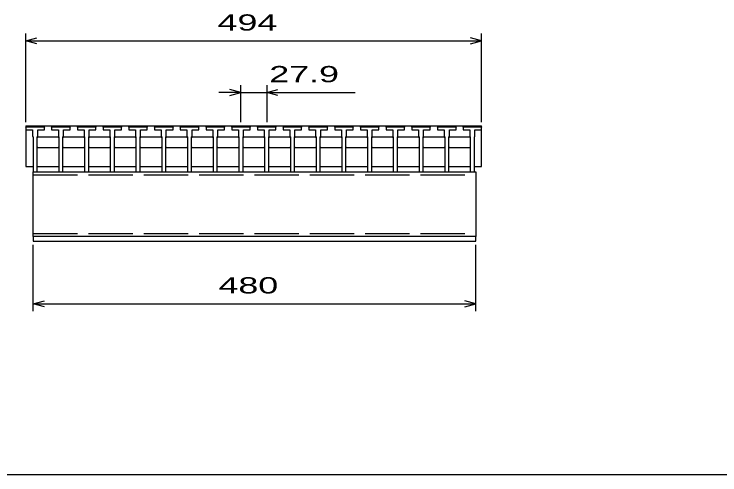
# Model space of a CAD drawing. Units: millimetres, scale not verified. Extents: x -1456 to 1389, y -1026 to 839.
# Drawn here: x -940 to -174, y -921 to -422 of the extents above; entities that cross this region are included whole.
import ezdxf
from ezdxf.enums import TextEntityAlignment as Align

# ---------------------------------------------------------------- set-up
doc = ezdxf.new("R2010")
doc.units = ezdxf.units.MM
doc.header["$LTSCALE"] = 8
doc.linetypes.add('DASHED', pattern=[7.5, 6, -1.5])
for name, color, linetype, lineweight in [('0_2', 150, 'Continuous', 25), ('16', 3, 'Continuous', 25), ('22', 2, 'Continuous', 25)]:
    doc.layers.add(name, color=color, linetype=linetype, lineweight=lineweight)
doc.styles.add('ベクトル', font='')
doc.styles.get('ベクトル').set_extended_font_data('ベクトル')

msp = doc.modelspace()

# ---------------------------------------------------------------- linework, layer by layer
at = {"layer": '0_2'}
msp.add_line((1388.8, -921.2), (-1379.2, -921.2), dxfattribs=at)
at = {"layer": '16'}
for p, q in [((-927, -544.2), (-926.5, -542.7)), ((-927, -542.7), (-433, -542.7)), ((-927, -542.7), (-927, -586.7)), ((-926.5, -542.7), (-923.6, -542.7)), ((-923.6, -542.7), (-923.1, -544.2)), ((-918.95, -544.2), (-918.45, -542.7)), ((-918.45, -542.7), (-915.55, -542.7)), ((-915.55, -542.7), (-915.05, -544.2)), ((-910.9, -544.2), (-910.4, -542.7)), ((-910.4, -542.7), (-907.5, -542.7)), ((-907.5, -542.7), (-907, -544.2)), ((-899.1, -544.2), (-898.6, -542.7)), ((-898.6, -542.7), (-895.7, -542.7)), ((-895.7, -542.7), (-895.2, -544.2)), ((-891.05, -544.2), (-890.55, -542.7)), ((-890.55, -542.7), (-887.65, -542.7)), ((-887.65, -542.7), (-887.15, -544.2)), ((-883, -544.2), (-882.5, -542.7)), ((-882.5, -542.7), (-879.6, -542.7)), ((-879.6, -542.7), (-879.1, -544.2)), ((-871.2, -544.2), (-870.7, -542.7)), ((-870.7, -542.7), (-867.8, -542.7)), ((-867.8, -542.7), (-867.3, -544.2)), ((-863.15, -544.2), (-862.65, -542.7)), ((-862.65, -542.7), (-859.75, -542.7)), ((-859.75, -542.7), (-859.25, -544.2)), ((-855.1, -544.2), (-854.6, -542.7)), ((-854.6, -542.7), (-851.7, -542.7)), ((-851.7, -542.7), (-851.2, -544.2)), ((-843.3, -544.2), (-842.8, -542.7)), ((-842.8, -542.7), (-839.9, -542.7)), ((-839.9, -542.7), (-839.4, -544.2)), ((-835.25, -544.2), (-834.75, -542.7)), ((-834.75, -542.7), (-831.85, -542.7)), ((-831.85, -542.7), (-831.35, -544.2)), ((-827.2, -544.2), (-826.7, -542.7)), ((-826.7, -542.7), (-823.8, -542.7)), ((-823.8, -542.7), (-823.3, -544.2)), ((-815.4, -544.2), (-814.9, -542.7)), ((-814.9, -542.7), (-812, -542.7)), ((-812, -542.7), (-811.5, -544.2)), ((-807.35, -544.2), (-806.85, -542.7)), ((-806.85, -542.7), (-803.95, -542.7)), ((-803.95, -542.7), (-803.45, -544.2)), ((-799.3, -544.2), (-798.8, -542.7)), ((-798.8, -542.7), (-795.9, -542.7)), ((-795.9, -542.7), (-795.4, -544.2)), ((-787.5, -544.2), (-787, -542.7)), ((-787, -542.7), (-784.1, -542.7)), ((-784.1, -542.7), (-783.6, -544.2)), ((-779.45, -544.2), (-778.95, -542.7)), ((-778.95, -542.7), (-776.05, -542.7)), ((-776.05, -542.7), (-775.55, -544.2)), ((-771.4, -544.2), (-770.9, -542.7)), ((-770.9, -542.7), (-768, -542.7)), ((-768, -542.7), (-767.5, -544.2)), ((-759.6, -544.2), (-759.1, -542.7)), ((-759.1, -542.7), (-756.2, -542.7)), ((-756.2, -542.7), (-755.7, -544.2)), ((-751.55, -544.2), (-751.05, -542.7)), ((-751.05, -542.7), (-748.15, -542.7)), ((-748.15, -542.7), (-747.65, -544.2)), ((-743.5, -544.2), (-743, -542.7)), ((-743, -542.7), (-740.1, -542.7)), ((-740.1, -542.7), (-739.6, -544.2)), ((-731.7, -544.2), (-731.2, -542.7)), ((-731.2, -542.7), (-728.3, -542.7)), ((-728.3, -542.7), (-727.8, -544.2)), ((-723.65, -544.2), (-723.15, -542.7)), ((-723.15, -542.7), (-720.25, -542.7)), ((-720.25, -542.7), (-719.75, -544.2)), ((-715.6, -544.2), (-715.1, -542.7)), ((-715.1, -542.7), (-712.2, -542.7)), ((-712.2, -542.7), (-711.7, -544.2)), ((-703.8, -544.2), (-703.3, -542.7)), ((-703.3, -542.7), (-700.4, -542.7)), ((-700.4, -542.7), (-699.9, -544.2)), ((-695.75, -544.2), (-695.25, -542.7)), ((-695.25, -542.7), (-692.35, -542.7)), ((-692.35, -542.7), (-691.85, -544.2)), ((-687.7, -544.2), (-687.2, -542.7)), ((-687.2, -542.7), (-684.3, -542.7)), ((-684.3, -542.7), (-683.8, -544.2)), ((-675.9, -544.2), (-675.4, -542.7)), ((-675.4, -542.7), (-672.5, -542.7)), ((-672.5, -542.7), (-672, -544.2)), ((-667.85, -544.2), (-667.35, -542.7)), ((-667.35, -542.7), (-664.45, -542.7)), ((-664.45, -542.7), (-663.95, -544.2)), ((-659.8, -544.2), (-659.3, -542.7)), ((-659.3, -542.7), (-656.4, -542.7)), ((-656.4, -542.7), (-655.9, -544.2)), ((-648, -544.2), (-647.5, -542.7)), ((-647.5, -542.7), (-644.6, -542.7)), ((-644.6, -542.7), (-644.1, -544.2)), ((-639.95, -544.2), (-639.45, -542.7)), ((-639.45, -542.7), (-636.55, -542.7)), ((-636.55, -542.7), (-636.05, -544.2)), ((-631.9, -544.2), (-631.4, -542.7)), ((-631.4, -542.7), (-628.5, -542.7)), ((-628.5, -542.7), (-628, -544.2)), ((-620.1, -544.2), (-619.6, -542.7)), ((-619.6, -542.7), (-616.7, -542.7)), ((-616.7, -542.7), (-616.2, -544.2)), ((-612.05, -544.2), (-611.55, -542.7)), ((-611.55, -542.7), (-608.65, -542.7)), ((-608.65, -542.7), (-608.15, -544.2)), ((-604, -544.2), (-603.5, -542.7)), ((-603.5, -542.7), (-600.6, -542.7)), ((-600.6, -542.7), (-600.1, -544.2)), ((-592.2, -544.2), (-591.7, -542.7)), ((-591.7, -542.7), (-588.8, -542.7)), ((-588.8, -542.7), (-588.3, -544.2)), ((-584.15, -544.2), (-583.65, -542.7)), ((-583.65, -542.7), (-580.75, -542.7)), ((-580.75, -542.7), (-580.25, -544.2)), ((-576.1, -544.2), (-575.6, -542.7)), ((-575.6, -542.7), (-572.7, -542.7)), ((-572.7, -542.7), (-572.2, -544.2)), ((-564.3, -544.2), (-563.8, -542.7)), ((-563.8, -542.7), (-560.9, -542.7)), ((-560.9, -542.7), (-560.4, -544.2)), ((-556.25, -544.2), (-555.75, -542.7)), ((-555.75, -542.7), (-552.85, -542.7)), ((-552.85, -542.7), (-552.35, -544.2)), ((-548.2, -544.2), (-547.7, -542.7)), ((-547.7, -542.7), (-544.8, -542.7)), ((-544.8, -542.7), (-544.3, -544.2)), ((-536.4, -544.2), (-535.9, -542.7)), ((-535.9, -542.7), (-533, -542.7)), ((-533, -542.7), (-532.5, -544.2)), ((-528.35, -544.2), (-527.85, -542.7)), ((-527.85, -542.7), (-524.95, -542.7)), ((-524.95, -542.7), (-524.45, -544.2)), ((-520.3, -544.2), (-519.8, -542.7)), ((-519.8, -542.7), (-516.9, -542.7)), ((-516.9, -542.7), (-516.4, -544.2)), ((-508.5, -544.2), (-508, -542.7)), ((-508, -542.7), (-505.1, -542.7)), ((-505.1, -542.7), (-504.6, -544.2)), ((-500.45, -544.2), (-499.95, -542.7)), ((-499.95, -542.7), (-497.05, -542.7)), ((-497.05, -542.7), (-496.55, -544.2)), ((-492.4, -544.2), (-491.9, -542.7)), ((-491.9, -542.7), (-489, -542.7)), ((-489, -542.7), (-488.5, -544.2)), ((-480.6, -544.2), (-480.1, -542.7)), ((-480.1, -542.7), (-477.2, -542.7)), ((-477.2, -542.7), (-476.7, -544.2)), ((-472.55, -544.2), (-472.05, -542.7)), ((-472.05, -542.7), (-469.15, -542.7)), ((-469.15, -542.7), (-468.65, -544.2)), ((-464.5, -544.2), (-464, -542.7)), ((-464, -542.7), (-461.1, -542.7)), ((-461.1, -542.7), (-460.6, -544.2)), ((-453, -544.2), (-452.5, -542.7)), ((-452.5, -542.7), (-449.6, -542.7)), ((-449.6, -542.7), (-449.1, -544.2)), ((-444.95, -544.2), (-444.45, -542.7)), ((-444.45, -542.7), (-441.55, -542.7)), ((-441.55, -542.7), (-441.05, -544.2)), ((-436.9, -544.2), (-436.4, -542.7)), ((-436.4, -542.7), (-433.5, -542.7)), ((-433.5, -542.7), (-433, -544.2)), ((-433, -586.7), (-433, -542.7)), ((-927, -544.2), (-927, -547.2)), ((-907, -544.2), (-927, -544.2)), ((-927, -547.2), (-919.75, -547.2)), ((-919.75, -547.2), (-919.75, -554.2)), ((-914.25, -554.2), (-914.25, -547.2)), ((-914.25, -547.2), (-907, -547.2)), ((-907, -547.2), (-907, -544.2)), ((-899.1, -544.2), (-899.1, -547.2)), ((-879.1, -544.2), (-899.1, -544.2)), ((-899.1, -547.2), (-891.85, -547.2)), ((-891.85, -547.2), (-891.85, -554.2)), ((-886.35, -554.2), (-886.35, -547.2)), ((-886.35, -547.2), (-879.1, -547.2)), ((-879.1, -547.2), (-879.1, -544.2)), ((-871.2, -544.2), (-871.2, -547.2)), ((-851.2, -544.2), (-871.2, -544.2)), ((-871.2, -547.2), (-863.95, -547.2)), ((-863.95, -547.2), (-863.95, -554.2)), ((-858.45, -554.2), (-858.45, -547.2)), ((-858.45, -547.2), (-851.2, -547.2)), ((-851.2, -547.2), (-851.2, -544.2)), ((-843.3, -544.2), (-843.3, -547.2)), ((-823.3, -544.2), (-843.3, -544.2)), ((-843.3, -547.2), (-836.05, -547.2)), ((-836.05, -547.2), (-836.05, -554.2)), ((-830.55, -554.2), (-830.55, -547.2)), ((-830.55, -547.2), (-823.3, -547.2)), ((-823.3, -547.2), (-823.3, -544.2)), ((-815.4, -544.2), (-815.4, -547.2)), ((-795.4, -544.2), (-815.4, -544.2)), ((-815.4, -547.2), (-808.15, -547.2)), ((-808.15, -547.2), (-808.15, -554.2)), ((-802.65, -554.2), (-802.65, -547.2)), ((-802.65, -547.2), (-795.4, -547.2)), ((-795.4, -547.2), (-795.4, -544.2)), ((-787.5, -544.2), (-787.5, -547.2)), ((-767.5, -544.2), (-787.5, -544.2)), ((-787.5, -547.2), (-780.25, -547.2)), ((-780.25, -547.2), (-780.25, -554.2)), ((-774.75, -554.2), (-774.75, -547.2)), ((-774.75, -547.2), (-767.5, -547.2)), ((-767.5, -547.2), (-767.5, -544.2)), ((-759.6, -544.2), (-759.6, -547.2)), ((-739.6, -544.2), (-759.6, -544.2)), ((-759.6, -547.2), (-752.35, -547.2)), ((-752.35, -547.2), (-752.35, -554.2)), ((-746.85, -554.2), (-746.85, -547.2)), ((-746.85, -547.2), (-739.6, -547.2)), ((-739.6, -547.2), (-739.6, -544.2)), ((-731.7, -544.2), (-731.7, -547.2)), ((-711.7, -544.2), (-731.7, -544.2)), ((-731.7, -547.2), (-724.45, -547.2)), ((-724.45, -547.2), (-724.45, -554.2)), ((-718.95, -554.2), (-718.95, -547.2)), ((-718.95, -547.2), (-711.7, -547.2)), ((-711.7, -547.2), (-711.7, -544.2)), ((-703.8, -544.2), (-703.8, -547.2)), ((-683.8, -544.2), (-703.8, -544.2)), ((-703.8, -547.2), (-696.55, -547.2)), ((-696.55, -547.2), (-696.55, -554.2)), ((-691.05, -554.2), (-691.05, -547.2)), ((-691.05, -547.2), (-683.8, -547.2)), ((-683.8, -547.2), (-683.8, -544.2)), ((-675.9, -544.2), (-675.9, -547.2)), ((-655.9, -544.2), (-675.9, -544.2)), ((-675.9, -547.2), (-668.65, -547.2)), ((-668.65, -547.2), (-668.65, -554.2)), ((-663.15, -554.2), (-663.15, -547.2)), ((-663.15, -547.2), (-655.9, -547.2)), ((-655.9, -547.2), (-655.9, -544.2)), ((-648, -544.2), (-648, -547.2)), ((-628, -544.2), (-648, -544.2)), ((-648, -547.2), (-640.75, -547.2)), ((-640.75, -547.2), (-640.75, -554.2)), ((-635.25, -554.2), (-635.25, -547.2)), ((-635.25, -547.2), (-628, -547.2)), ((-628, -547.2), (-628, -544.2)), ((-620.1, -544.2), (-620.1, -547.2)), ((-600.1, -544.2), (-620.1, -544.2)), ((-620.1, -547.2), (-612.85, -547.2)), ((-612.85, -547.2), (-612.85, -554.2)), ((-607.35, -554.2), (-607.35, -547.2)), ((-607.35, -547.2), (-600.1, -547.2)), ((-600.1, -547.2), (-600.1, -544.2)), ((-592.2, -544.2), (-592.2, -547.2)), ((-572.2, -544.2), (-592.2, -544.2)), ((-592.2, -547.2), (-584.95, -547.2)), ((-584.95, -547.2), (-584.95, -554.2)), ((-579.45, -554.2), (-579.45, -547.2)), ((-579.45, -547.2), (-572.2, -547.2)), ((-572.2, -547.2), (-572.2, -544.2)), ((-564.3, -544.2), (-564.3, -547.2)), ((-544.3, -544.2), (-564.3, -544.2)), ((-564.3, -547.2), (-557.05, -547.2)), ((-557.05, -547.2), (-557.05, -554.2)), ((-551.55, -554.2), (-551.55, -547.2)), ((-551.55, -547.2), (-544.3, -547.2)), ((-544.3, -547.2), (-544.3, -544.2)), ((-536.4, -544.2), (-536.4, -547.2)), ((-516.4, -544.2), (-536.4, -544.2)), ((-536.4, -547.2), (-529.15, -547.2)), ((-529.15, -547.2), (-529.15, -554.2)), ((-523.65, -554.2), (-523.65, -547.2)), ((-523.65, -547.2), (-516.4, -547.2)), ((-516.4, -547.2), (-516.4, -544.2)), ((-508.5, -544.2), (-508.5, -547.2)), ((-488.5, -544.2), (-508.5, -544.2)), ((-508.5, -547.2), (-501.25, -547.2)), ((-501.25, -547.2), (-501.25, -554.2)), ((-495.75, -554.2), (-495.75, -547.2)), ((-495.75, -547.2), (-488.5, -547.2)), ((-488.5, -547.2), (-488.5, -544.2)), ((-480.6, -544.2), (-480.6, -547.2)), ((-460.6, -544.2), (-480.6, -544.2)), ((-480.6, -547.2), (-473.35, -547.2)), ((-473.35, -547.2), (-473.35, -554.2)), ((-467.85, -554.2), (-467.85, -547.2)), ((-467.85, -547.2), (-460.6, -547.2)), ((-460.6, -547.2), (-460.6, -544.2)), ((-453, -544.2), (-453, -547.2)), ((-433, -544.2), (-453, -544.2)), ((-453, -547.2), (-445.75, -547.2)), ((-445.75, -547.2), (-445.75, -554.2)), ((-440.25, -554.2), (-440.25, -547.2)), ((-440.25, -547.2), (-433, -547.2)), ((-433, -547.2), (-433, -544.2)), ((-919.75, -554.2), (-919.25, -554.7)), ((-919.25, -554.7), (-919.25, -592.7)), ((-914.75, -554.7), (-914.25, -554.2)), ((-914.75, -592.7), (-914.75, -554.7)), ((-914.75, -555.7), (-913.75, -554.7)), ((-913.75, -554.7), (-892.35, -554.7)), ((-892.35, -554.7), (-891.35, -555.7)), ((-891.85, -554.2), (-891.35, -554.7)), ((-891.35, -554.7), (-891.35, -592.7)), ((-886.85, -554.7), (-886.35, -554.2)), ((-886.85, -592.7), (-886.85, -554.7)), ((-886.85, -555.7), (-885.85, -554.7)), ((-885.85, -554.7), (-864.45, -554.7)), ((-864.45, -554.7), (-863.45, -555.7)), ((-863.95, -554.2), (-863.45, -554.7)), ((-863.45, -554.7), (-863.45, -592.7)), ((-858.95, -554.7), (-858.45, -554.2)), ((-858.95, -592.7), (-858.95, -554.7)), ((-858.95, -555.7), (-857.95, -554.7)), ((-857.95, -554.7), (-836.55, -554.7)), ((-836.55, -554.7), (-835.55, -555.7)), ((-836.05, -554.2), (-835.55, -554.7)), ((-835.55, -554.7), (-835.55, -592.7)), ((-831.05, -554.7), (-830.55, -554.2)), ((-831.05, -592.7), (-831.05, -554.7)), ((-831.05, -555.7), (-830.05, -554.7)), ((-830.05, -554.7), (-808.65, -554.7)), ((-808.65, -554.7), (-807.65, -555.7)), ((-808.15, -554.2), (-807.65, -554.7)), ((-807.65, -554.7), (-807.65, -592.7)), ((-803.15, -554.7), (-802.65, -554.2)), ((-803.15, -592.7), (-803.15, -554.7)), ((-803.15, -555.7), (-802.15, -554.7)), ((-802.15, -554.7), (-780.75, -554.7)), ((-780.75, -554.7), (-779.75, -555.7)), ((-780.25, -554.2), (-779.75, -554.7)), ((-779.75, -554.7), (-779.75, -592.7)), ((-775.25, -554.7), (-774.75, -554.2)), ((-775.25, -592.7), (-775.25, -554.7)), ((-775.25, -555.7), (-774.25, -554.7)), ((-774.25, -554.7), (-752.85, -554.7)), ((-752.85, -554.7), (-751.85, -555.7)), ((-752.35, -554.2), (-751.85, -554.7)), ((-751.85, -554.7), (-751.85, -592.7)), ((-747.35, -554.7), (-746.85, -554.2)), ((-747.35, -592.7), (-747.35, -554.7)), ((-747.35, -555.7), (-746.35, -554.7)), ((-746.35, -554.7), (-724.95, -554.7)), ((-724.95, -554.7), (-723.95, -555.7)), ((-724.45, -554.2), (-723.95, -554.7)), ((-723.95, -554.7), (-723.95, -592.7)), ((-719.45, -554.7), (-718.95, -554.2)), ((-719.45, -592.7), (-719.45, -554.7)), ((-719.45, -555.7), (-718.45, -554.7)), ((-718.45, -554.7), (-697.05, -554.7)), ((-697.05, -554.7), (-696.05, -555.7)), ((-696.55, -554.2), (-696.05, -554.7)), ((-696.05, -554.7), (-696.05, -592.7)), ((-691.55, -554.7), (-691.05, -554.2)), ((-691.55, -592.7), (-691.55, -554.7)), ((-691.55, -555.7), (-690.55, -554.7)), ((-690.55, -554.7), (-669.15, -554.7)), ((-669.15, -554.7), (-668.15, -555.7)), ((-668.65, -554.2), (-668.15, -554.7)), ((-668.15, -554.7), (-668.15, -592.7)), ((-663.65, -554.7), (-663.15, -554.2)), ((-663.65, -592.7), (-663.65, -554.7)), ((-663.65, -555.7), (-662.65, -554.7)), ((-662.65, -554.7), (-641.25, -554.7)), ((-641.25, -554.7), (-640.25, -555.7)), ((-640.75, -554.2), (-640.25, -554.7)), ((-640.25, -554.7), (-640.25, -592.7)), ((-635.75, -554.7), (-635.25, -554.2)), ((-635.75, -592.7), (-635.75, -554.7)), ((-635.75, -555.7), (-634.75, -554.7)), ((-634.75, -554.7), (-613.35, -554.7)), ((-613.35, -554.7), (-612.35, -555.7)), ((-612.85, -554.2), (-612.35, -554.7)), ((-612.35, -554.7), (-612.35, -592.7)), ((-607.85, -554.7), (-607.35, -554.2)), ((-607.85, -592.7), (-607.85, -554.7)), ((-607.85, -555.7), (-606.85, -554.7)), ((-606.85, -554.7), (-585.45, -554.7)), ((-585.45, -554.7), (-584.45, -555.7)), ((-584.95, -554.2), (-584.45, -554.7)), ((-584.45, -554.7), (-584.45, -592.7)), ((-579.95, -554.7), (-579.45, -554.2)), ((-579.95, -592.7), (-579.95, -554.7)), ((-579.95, -555.7), (-578.95, -554.7)), ((-578.95, -554.7), (-557.55, -554.7)), ((-557.55, -554.7), (-556.55, -555.7)), ((-557.05, -554.2), (-556.55, -554.7)), ((-556.55, -554.7), (-556.55, -592.7)), ((-552.05, -554.7), (-551.55, -554.2)), ((-552.05, -592.7), (-552.05, -554.7)), ((-552.05, -555.7), (-551.05, -554.7)), ((-551.05, -554.7), (-529.65, -554.7)), ((-529.65, -554.7), (-528.65, -555.7)), ((-529.15, -554.2), (-528.65, -554.7)), ((-528.65, -554.7), (-528.65, -592.7)), ((-524.15, -554.7), (-523.65, -554.2)), ((-524.15, -592.7), (-524.15, -554.7)), ((-524.15, -555.7), (-523.15, -554.7)), ((-523.15, -554.7), (-501.75, -554.7)), ((-501.75, -554.7), (-500.75, -555.7)), ((-501.25, -554.2), (-500.75, -554.7)), ((-500.75, -554.7), (-500.75, -592.7)), ((-496.25, -554.7), (-495.75, -554.2)), ((-496.25, -592.7), (-496.25, -554.7)), ((-496.25, -555.7), (-495.25, -554.7)), ((-495.25, -554.7), (-473.85, -554.7)), ((-473.85, -554.7), (-472.85, -555.7)), ((-473.35, -554.2), (-472.85, -554.7)), ((-472.85, -554.7), (-472.85, -592.7)), ((-468.35, -554.7), (-467.85, -554.2)), ((-468.35, -592.7), (-468.35, -554.7)), ((-468.35, -555.7), (-467.35, -554.7)), ((-467.35, -554.7), (-445.95, -554.7)), ((-445.95, -554.7), (-444.95, -555.7)), ((-445.75, -554.2), (-445.25, -554.7)), ((-445.25, -554.7), (-445.25, -592.7)), ((-440.75, -554.7), (-440.25, -554.2)), ((-440.75, -592.7), (-440.75, -554.7)), ((-913.75, -566.7), (-914.75, -565.7)), ((-891.35, -565.7), (-892.35, -566.7)), ((-885.85, -566.7), (-886.85, -565.7)), ((-863.45, -565.7), (-864.45, -566.7)), ((-857.95, -566.7), (-858.95, -565.7)), ((-835.55, -565.7), (-836.55, -566.7)), ((-830.05, -566.7), (-831.05, -565.7)), ((-807.65, -565.7), (-808.65, -566.7)), ((-802.15, -566.7), (-803.15, -565.7)), ((-779.75, -565.7), (-780.75, -566.7)), ((-774.25, -566.7), (-775.25, -565.7)), ((-751.85, -565.7), (-752.85, -566.7)), ((-746.35, -566.7), (-747.35, -565.7)), ((-723.95, -565.7), (-724.95, -566.7)), ((-718.45, -566.7), (-719.45, -565.7)), ((-696.05, -565.7), (-697.05, -566.7)), ((-690.55, -566.7), (-691.55, -565.7)), ((-668.15, -565.7), (-669.15, -566.7)), ((-662.65, -566.7), (-663.65, -565.7)), ((-640.25, -565.7), (-641.25, -566.7)), ((-634.75, -566.7), (-635.75, -565.7)), ((-612.35, -565.7), (-613.35, -566.7)), ((-606.85, -566.7), (-607.85, -565.7)), ((-584.45, -565.7), (-585.45, -566.7)), ((-578.95, -566.7), (-579.95, -565.7)), ((-556.55, -565.7), (-557.55, -566.7)), ((-551.05, -566.7), (-552.05, -565.7)), ((-528.65, -565.7), (-529.65, -566.7)), ((-523.15, -566.7), (-524.15, -565.7)), ((-500.75, -565.7), (-501.75, -566.7)), ((-495.25, -566.7), (-496.25, -565.7)), ((-472.85, -565.7), (-473.85, -566.7)), ((-467.35, -566.7), (-468.35, -565.7)), ((-444.95, -565.7), (-445.95, -566.7)), ((-892.35, -566.7), (-913.75, -566.7)), ((-864.45, -566.7), (-885.85, -566.7)), ((-836.55, -566.7), (-857.95, -566.7)), ((-808.65, -566.7), (-830.05, -566.7)), ((-780.75, -566.7), (-802.15, -566.7)), ((-752.85, -566.7), (-774.25, -566.7)), ((-724.95, -566.7), (-746.35, -566.7)), ((-697.05, -566.7), (-718.45, -566.7)), ((-669.15, -566.7), (-690.55, -566.7)), ((-641.25, -566.7), (-662.65, -566.7)), ((-613.35, -566.7), (-634.75, -566.7)), ((-585.45, -566.7), (-606.85, -566.7)), ((-557.55, -566.7), (-578.95, -566.7)), ((-529.65, -566.7), (-551.05, -566.7)), ((-501.75, -566.7), (-523.15, -566.7)), ((-473.85, -566.7), (-495.25, -566.7)), ((-445.95, -566.7), (-467.35, -566.7)), ((-927, -586.7), (-919.25, -586.7)), ((-914.75, -586.7), (-891.35, -586.7)), ((-886.85, -586.7), (-863.45, -586.7)), ((-858.95, -586.7), (-835.55, -586.7)), ((-831.05, -586.7), (-807.65, -586.7)), ((-803.15, -586.7), (-779.75, -586.7)), ((-775.25, -586.7), (-751.85, -586.7)), ((-747.35, -586.7), (-723.95, -586.7)), ((-719.45, -586.7), (-696.05, -586.7)), ((-691.55, -586.7), (-668.15, -586.7)), ((-663.65, -586.7), (-640.25, -586.7)), ((-635.75, -586.7), (-612.35, -586.7)), ((-607.85, -586.7), (-584.45, -586.7)), ((-579.95, -586.7), (-556.55, -586.7)), ((-552.05, -586.7), (-528.65, -586.7)), ((-524.15, -586.7), (-500.75, -586.7)), ((-496.25, -586.7), (-472.85, -586.7)), ((-468.35, -586.7), (-445.25, -586.7)), ((-440.75, -586.7), (-433, -586.7)), ((-919.25, -592.7), (-914.75, -592.7)), ((-919, -592.7), (-439, -592.7)), ((-919, -662.7), (-919, -592.7)), ((-891.35, -592.7), (-886.85, -592.7)), ((-863.45, -592.7), (-858.95, -592.7)), ((-835.55, -592.7), (-831.05, -592.7)), ((-807.65, -592.7), (-803.15, -592.7)), ((-779.75, -592.7), (-775.25, -592.7)), ((-751.85, -592.7), (-747.35, -592.7)), ((-723.95, -592.7), (-719.45, -592.7)), ((-696.05, -592.7), (-691.55, -592.7)), ((-668.15, -592.7), (-663.65, -592.7)), ((-640.25, -592.7), (-635.75, -592.7)), ((-612.35, -592.7), (-607.85, -592.7)), ((-584.45, -592.7), (-579.95, -592.7)), ((-556.55, -592.7), (-552.05, -592.7)), ((-528.65, -592.7), (-524.15, -592.7)), ((-500.75, -592.7), (-496.25, -592.7)), ((-472.85, -592.7), (-468.35, -592.7)), ((-445.25, -592.7), (-440.75, -592.7)), ((-439, -592.7), (-439, -662.7)), ((-439, -662.7), (-919, -662.7)), ((-919, -662.7), (-919, -667.7)), ((-439, -667.7), (-439, -662.7)), ((-919, -667.7), (-439, -667.7))]:
    msp.add_line(p, q, dxfattribs=at)
at = {"layer": '16', "linetype": 'DASHED'}
for p, q in [((-919, -595.9), (-439, -595.9)), ((-919, -659.5), (-439, -659.5))]:
    msp.add_line(p, q, dxfattribs=at)
at = {"layer": '22', "color": 4}
for p, q in [((-927, -538.7), (-927, -442.7)), ((-433, -538.7), (-433, -442.7)), ((-927, -450.7), (-915, -447.5)), ((-915, -453.9), (-927, -450.7)), ((-927, -450.7), (-433, -450.7)), ((-433, -450.7), (-445, -447.5)), ((-445, -453.9), (-433, -450.7)), ((-693.8, -506.7), (-705.8, -503.5)), ((-693.8, -538.7), (-693.8, -498.7)), ((-665.9, -498.7), (-665.9, -538.7)), ((-665.9, -506.7), (-653.9, -503.5)), ((-693.8, -506.7), (-717.8, -506.7)), ((-705.8, -509.9), (-693.8, -506.7)), ((-693.8, -506.7), (-665.9, -506.7)), ((-653.9, -509.9), (-665.9, -506.7)), ((-665.9, -506.7), (-569.9, -506.7)), ((-919, -743.7), (-919, -671.7)), ((-439, -743.7), (-439, -671.7)), ((-919, -735.7), (-907, -732.5)), ((-439, -735.7), (-451, -732.5)), ((-907, -738.9), (-919, -735.7)), ((-919, -735.7), (-439, -735.7)), ((-451, -738.9), (-439, -735.7))]:
    msp.add_line(p, q, dxfattribs=at)

# ---------------------------------------------------------------- texts
at = {"layer": '22', "style": 'ベクトル', "width": 1.65}
for s, p in [(' 494 ', (-730, -430.7)), (' 27.9 ', (-673.9, -486.7)), (' 480 ', (-729, -715.7))]:
    msp.add_text(s, height=17.6, dxfattribs=at).set_placement(p, align=Align.MIDDLE_LEFT)

doc.saveas('drawing.dxf')
